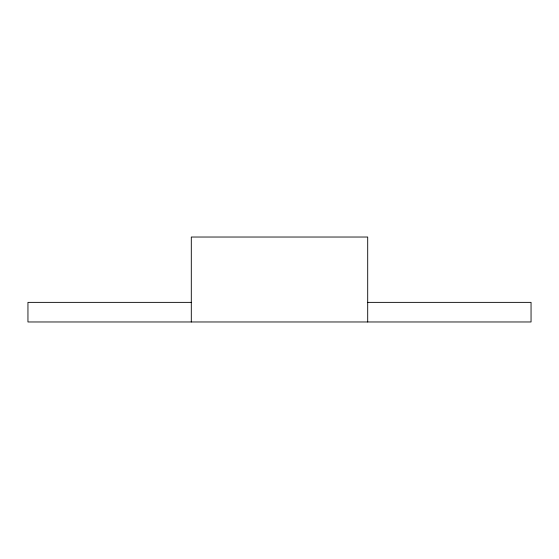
<?xml version="1.0" encoding="UTF-8"?>
<svg xmlns="http://www.w3.org/2000/svg" width="559" height="559" viewBox="0 0 559 559"><rect width="100%" height="100%" fill="white"/><g stroke="black" fill="none" stroke-linecap="round" stroke-linejoin="round"><path stroke-width="0.84" d="M191.297 302.37L27.95 302.37L27.95 321.97L531.05 321.97L531.05 302.37L367.703 302.37M367.703 321.97L367.703 237.03L191.297 237.03L191.297 321.97"/></g></svg>
